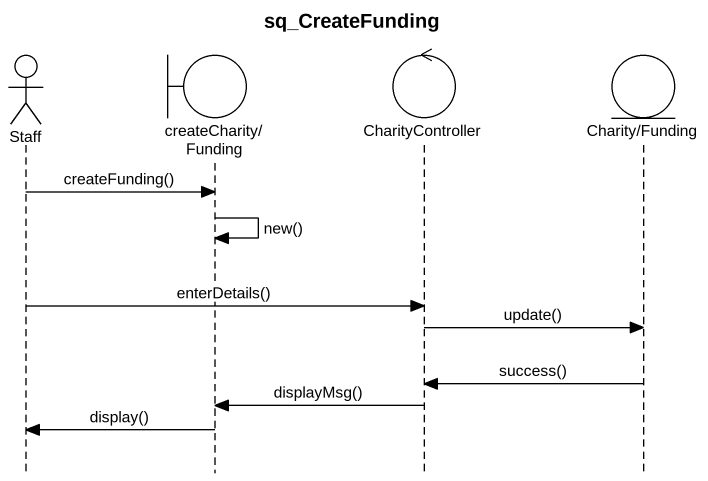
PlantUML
@startuml
title sq_CreateFunding
hide footbox
actor Staff
boundary "createCharity/Funding" as createCharity_Funding
control CharityController
entity "Charity/Funding" as Charity_Funding

Staff -> createCharity_Funding : createFunding()
createCharity_Funding -> createCharity_Funding : new()
Staff -> CharityController : enterDetails()
CharityController -> Charity_Funding : update()
Charity_Funding -> CharityController : success()
CharityController -> createCharity_Funding : displayMsg()
createCharity_Funding -> Staff : display()
@enduml
